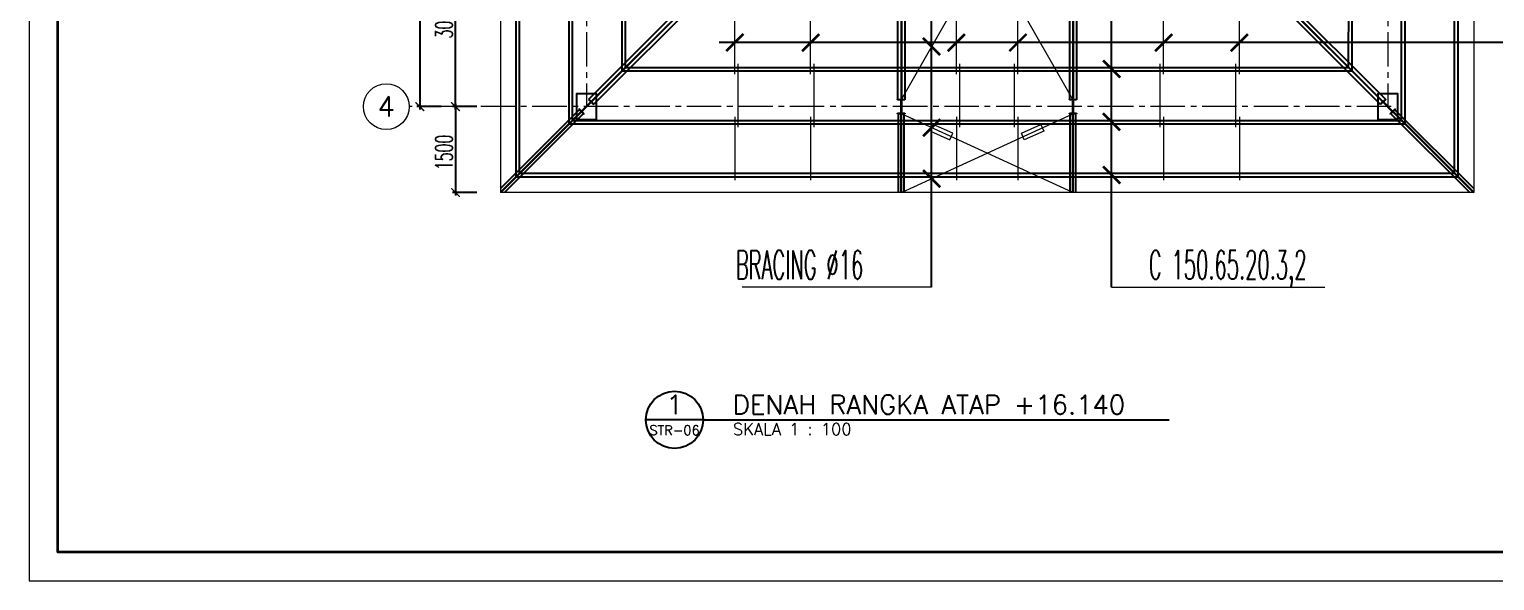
# Model space of a CAD drawing. Header units: inches. Extents: x 266054 to 836293, y -258454 to -102650.
# Drawn here: x 310760 to 336356, y -258438 to -248805 of the extents above; entities that cross this region are included whole.
import ezdxf
from ezdxf.enums import TextEntityAlignment as Align

# ---------------------------------------------------------------- set-up
doc = ezdxf.new("R2010")
doc.units = ezdxf.units.IN
doc.header["$LTSCALE"] = 800
doc.header["$MEASUREMENT"] = 0
doc.linetypes.add('CENTER2', pattern=[1.125, 0.75, -0.125, 0.125, -0.125])
for name, color, linetype, lineweight in [('arsir', 8, 'Continuous', 0), ('AS', 8, 'CENTER2', 5), ('atap', 7, 'Continuous', 20), ('GRS KOP', 1, 'Continuous', 35), ('hacht', 8, 'Continuous', 5), ('kop', 7, 'Continuous', 20), ('NOT', 7, 'Continuous', 15)]:
    doc.layers.add(name, color=color, linetype=linetype, lineweight=lineweight)
for name, color, linetype in [('KOL', 5, 'Continuous'), ('LOGO', 7, 'Continuous'), ('PLAT', 1, 'Continuous'), ('TEXT', 4, 'Continuous'), ('WF', 3, 'Continuous')]:
    doc.layers.add(name, color=color, linetype=linetype)
doc.styles.add('BARU', font='arial.ttf')
doc.styles.add('DICK STYLE 100', font='romans.shx', dxfattribs={"width": 0.6, "height": 300})
doc.styles.add('ROMANS', font='romans.shx', dxfattribs={"width": 0.8, "height": 0.25})
doc.styles.add('S', font='SIMPLEX', dxfattribs={"width": 1.1})
doc.styles.get("Standard").update_dxf_attribs({"font": 'romans.shx'})
doc.dimstyles.new('100 A', dxfattribs={"dimtxt": 250, "dimasz": 150, "dimexe": 50, "dimexo": 50, "dimgap": 50, "dimtad": 1, "dimdec": 0, "dimrnd": 1, "dimtxsty": 'DICK STYLE 100', "dimblk": 'ARCHTICK', "dimcen": 100, "dimdle": 50, "dimclrd": 18, "dimclre": 18, "dimclrt": 7, "dimadec": 0, "dimazin": 2, "dimtfac": 1, "dimtdec": 0, "dimtix": 1, "dimtmove": 0, "dimatfit": 3, "dimfxl": 0, "dimarcsym": 0})

# ---------------------------------------------------------------- blocks, each defined once
blk = doc.blocks.new('_ArchTick')
at = {"layer": 'LOGO', "color": 0, "const_width": 0.15}
blk.add_lwpolyline([(-0.5, -0.5), (0.5, 0.5)], dxfattribs=at)
blk = doc.blocks.new('*D183')
at = {"layer": 'Defpoints', "color": 0, "ltscale": 5}
for p in [(318204, -247156), (318629, -247156), (318629, -250156)]:
    blk.add_point(p, dxfattribs=at)
at = {"layer": 'hacht', "color": 18, "lineweight": -2, "ltscale": 5}
for p, q in [((318579, -247156), (318154, -247156)), ((318204, -250206), (318204, -247106)), ((318579, -250156), (318154, -250156))]:
    blk.add_line(p, q, dxfattribs=at)
at = {"layer": 'hacht', "color": 18, "lineweight": -2, "ltscale": 5, "xscale": 150, "yscale": 150, "zscale": 150}
for p, rotation in [((318204, -247156), 90), ((318204, -250156), 270)]:
    blk.add_blockref('_ArchTick', p, dxfattribs=dict(at, rotation=rotation))
at = {"layer": 'hacht', "color": 7, "ltscale": 5, "insert": (318004, -248656), "char_height": 300, "attachment_point": 5, "rotation": 90, "style": 'DICK STYLE 100'}
blk.add_mtext('3000', dxfattribs=at)
blk = doc.blocks.new('NAV')
blk.add_circle((0, -0.4), 0.4)
at = {"style": 'S', "width": 0.75, "flags": 4}
blk.add_attdef('AV', text='', height=0.3, dxfattribs=at).set_placement((0, -0.4), align=Align.MIDDLE)
blk = doc.blocks.new('*D186')
at = {"layer": 'Defpoints', "color": 0, "ltscale": 5}
for p in [(318006, -239156), (317581, -250156), (318006, -250156)]:
    blk.add_point(p, dxfattribs=at)
at = {"layer": 'hacht', "color": 18, "lineweight": -2, "ltscale": 5}
for p, q in [((317956, -239156), (317531, -239156)), ((317581, -239106), (317581, -250206)), ((317956, -250156), (317531, -250156))]:
    blk.add_line(p, q, dxfattribs=at)
at = {"layer": 'hacht', "color": 18, "lineweight": -2, "ltscale": 5, "xscale": 150, "yscale": 150, "zscale": 150}
for p, rotation in [((317581, -239156), 90), ((317581, -250156), 270)]:
    blk.add_blockref('_ArchTick', p, dxfattribs=dict(at, rotation=rotation))
at = {"layer": 'hacht', "color": 7, "ltscale": 5, "insert": (317381, -244656), "char_height": 300, "attachment_point": 5, "rotation": 90, "style": 'DICK STYLE 100'}
blk.add_mtext('11000', dxfattribs=at)
blk = doc.blocks.new('*D191')
at = {"layer": 'Defpoints', "color": 0, "ltscale": 5}
for p in [(318629, -250156), (318204, -251656), (318629, -251656)]:
    blk.add_point(p, dxfattribs=at)
at = {"layer": 'hacht', "color": 18, "lineweight": -2, "ltscale": 5}
for p, q in [((318579, -250156), (318154, -250156)), ((318204, -250106), (318204, -251706)), ((318579, -251656), (318154, -251656))]:
    blk.add_line(p, q, dxfattribs=at)
at = {"layer": 'hacht', "color": 18, "lineweight": -2, "ltscale": 5, "xscale": 150, "yscale": 150, "zscale": 150}
for p, rotation in [((318204, -250156), 90), ((318204, -251656), 270)]:
    blk.add_blockref('_ArchTick', p, dxfattribs=dict(at, rotation=rotation))
at = {"layer": 'hacht', "color": 7, "ltscale": 5, "insert": (318004, -250956), "char_height": 300, "attachment_point": 5, "rotation": 90, "style": 'DICK STYLE 100'}
blk.add_mtext('1500', dxfattribs=at)
blk = doc.blocks.new('kop')
at = {"layer": 'GRS KOP'}
blk.add_lwpolyline([(1, 54), (83, 54), (83, 1), (1, 1)], close=True, dxfattribs=at)
at = {"layer": 'kop', "color": 7}
for p, q in [((0, 55), (0, 0)), ((0, 0), (84, 0))]:
    blk.add_line(p, q, dxfattribs=at)
at = {"layer": 'kop', "style": 'BARU', "flags": 4}
for p, height in [((73.8, 5.4), 0.35), ((80.303, 5.382), 0.25), ((73.8, 4.9), 0.35), ((80.303, 4.882), 0.25), ((73.8, 4.4), 0.35), ((80.303, 4.382), 0.25)]:
    blk.add_attdef('-', p, '', height=height, dxfattribs=at)
at = {"layer": 'kop', "flags": 4}
for tag, p in [('AR-00', (78.057, 2.648)), ('00', (81.238, 2.647))]:
    blk.add_attdef(tag, text='', height=0.35, dxfattribs=at).set_placement(p, align=Align.MIDDLE)
blk = doc.blocks.new('Ndtpd')
at = {"lineweight": -3}
blk.add_line((0.747, 0), (-0.747, 0), dxfattribs=at)
blk.add_circle((0, 0), 0.747, dxfattribs=at)
at = {"color": 10, "lineweight": -3, "style": 'S', "width": 1.1, "flags": 4}
blk.add_attdef('NO', text='', height=0.5, dxfattribs=at).set_placement((0, 0.148), align=Align.CENTER)
blk.add_attdef('NDTPD', (1.516, 0.148), '', height=0.5, dxfattribs=at)
at = {"color": 5, "lineweight": -3, "style": 'S', "width": 1.1, "flags": 4}
blk.add_attdef('NOLBR', text='', height=0.3, dxfattribs=at).set_placement((0, -0.398), align=Align.CENTER)
blk.add_attdef('SKALA', (1.523, -0.398), '', height=0.3, dxfattribs=at)

msp = doc.modelspace()

# ---------------------------------------------------------------- linework, layer by layer
at = {"color": 8}
for p, q in [((326520.3, -253311.1), (326520.3, -237795.4)), ((329664, -253311.1), (329664, -237795.4)), ((339636.5, -249037.8), (322808.1, -249037.8))]:
    msp.add_line(p, q, dxfattribs=at)
at = {"color": 0, "linetype": 'ByBlock', "const_width": 45}
for points in [[(322932.6, -249187.4), (323232.6, -248887.4)], [(324257.3, -249187.5), (324557.3, -248887.5)], [(326370.3, -248955.6), (326670.3, -249255.6)], [(326803.1, -249187.6), (327103.1, -248887.6)], [(327876.4, -249188), (328176.4, -248888)], [(330422.2, -249187.9), (330722.2, -248887.9)], [(331746.9, -249187.8), (332046.9, -248887.8)], [(329514, -249346.8), (329814, -249646.8)], [(329514, -250271.8), (329814, -250571.8)], [(326370.3, -250672.9), (326670.3, -250372.9)], [(326370.3, -251263.4), (326670.3, -251563.4)], [(329514, -251199.2), (329814, -251499.2)]]:
    msp.add_lwpolyline(points, dxfattribs=at)
at = {"layer": 'arsir'}
for p, q in [((323082.6, -249590.3), (323082.6, -248485.4)), ((324407.3, -249590.3), (324407.4, -248485.4)), ((326953.1, -249590.3), (326953.1, -248485.4)), ((328026.4, -249590.3), (328026.4, -248485.4)), ((330572.2, -249590.3), (330572.2, -248485.4)), ((331896.9, -249590.3), (331896.9, -248485.4)), ((323142.7, -250515.3), (323142.6, -249410.3)), ((324467.4, -250515.3), (324467.3, -249410.3)), ((327013.2, -250515.3), (327013.1, -249410.3)), ((327966.3, -250515.3), (327966.4, -249410.3)), ((330512.1, -250515.3), (330512.2, -249410.3)), ((331836.8, -250515.3), (331836.9, -249410.3)), ((323082.6, -250335.3), (323082.6, -251440.2)), ((324407.3, -250335.3), (324407.4, -251440.2)), ((326953.1, -250335.3), (326953.1, -251440.2)), ((328026.4, -250335.3), (328026.4, -251440.2)), ((330572.2, -250335.3), (330572.2, -251440.2)), ((331896.9, -250335.3), (331896.9, -251440.2))]:
    msp.add_line(p, q, dxfattribs=at)
at = {"layer": 'AS'}
for p, q in [((320489.8, -236252.1), (320489.8, -250155.6)), ((334489.8, -236252.1), (334489.8, -250155.6)), ((334545.8, -250155.6), (317395, -250155.6))]:
    msp.add_line(p, q, dxfattribs=at)
at = {"layer": 'atap', "linetype": 'Continuous'}
for p, q in [((328986.8, -250030.6), (325992.8, -244780.6)), ((325992.8, -250030.6), (328986.8, -244780.6)), ((328986.8, -251655.6), (325992.8, -250280.6)), ((325992.8, -251655.6), (328986.8, -250280.6))]:
    msp.add_line(p, q, dxfattribs=at)
for points in [[(326498, -250581.4), (326840.2, -250734.7), (326891.3, -250620.6), (326549.1, -250467.3)], [(328481.5, -250581.4), (328139.3, -250734.7), (328088.2, -250620.6), (328430.5, -250467.3)]]:
    msp.add_lwpolyline(points, close=True, dxfattribs=at)
at = {"layer": 'hacht', "ltscale": 5}
for p, q in [((318989.8, -237655.6), (318989.8, -251655.6)), ((325989.8, -251655.6), (325989.8, -237655.6)), ((328989.8, -251655.6), (328989.8, -237655.6)), ((335989.8, -237655.6), (335989.8, -251655.6)), ((318989.8, -251655.6), (325989.8, -244655.6)), ((335989.8, -251655.6), (328989.8, -244655.6)), ((320491.9, -250157.8), (320487.6, -250153.5)), ((325986.8, -250155.6), (325992.8, -250155.6)), ((328986.8, -250155.6), (328992.8, -250155.6)), ((334487.6, -250157.8), (334491.9, -250153.5)), ((335989.8, -251655.6), (318989.8, -251655.6)), ((326520.3, -253311.1), (323209.6, -253311.1)), ((329664, -253311.1), (333389.3, -253311.1))]:
    msp.add_line(p, q, dxfattribs=at)
at = {"layer": 'KOL', "ltscale": 5}
for points in [[(320314.8, -250380.6), (320664.8, -250380.6), (320664.8, -249930.6), (320314.8, -249930.6)], [(334314.8, -250380.6), (334664.8, -250380.6), (334664.8, -249930.6), (334314.8, -249930.6)]]:
    msp.add_lwpolyline(points, close=True, dxfattribs=at)
at = {"layer": 'NOT', "lineweight": -3}
msp.add_line((322530.4, -255626.7), (330667, -255626.7), dxfattribs=at)
at = {"layer": 'PLAT'}
for p, q in [((319264.5, -251381.1), (319263.8, -237929.6)), ((319324.5, -251321.1), (319323.8, -237989.6)), ((335655.2, -251321.1), (335655.8, -237989.6)), ((335715.2, -251381.1), (335715.8, -237929.6)), ((320189.6, -250456), (320189, -238854.7)), ((320249.6, -250396), (320249, -238914.7)), ((334730.1, -250396), (334730.7, -238914.7)), ((334790.1, -250456), (334790.7, -238854.7)), ((321114.6, -249530.9), (321114.2, -239779.9)), ((333865, -249530.9), (333865.5, -239779.9)), ((321174.6, -249470.9), (321174.2, -239839.9)), ((333805, -249470.9), (333805.5, -239839.9)), ((321115.1, -249530.3), (333864.4, -249530.3)), ((321175.1, -249470.3), (333804.4, -249470.3)), ((320190.2, -250455.2), (334789.3, -250455.2)), ((320250.2, -250395.2), (334729.3, -250395.2)), ((319325.2, -251320.1), (335654.3, -251320.1)), ((319265.2, -251380.1), (335714.3, -251380.1))]:
    msp.add_line(p, q, dxfattribs=at)
at = {"layer": 'WF', "ltscale": 10}
for p, q in [((325804.1, -244752.9), (320534, -250023.1)), ((325846.2, -244794.9), (320576, -250065.1)), ((325850.5, -244799.2), (320580.3, -250069.4)), ((325892.5, -244841.2), (320622.3, -250111.4)), ((325927.3, -244780.6), (325927.3, -250030.6)), ((325986.8, -244780.6), (325986.8, -250030.6)), ((325992.8, -244780.6), (325992.8, -250030.6)), ((326052.3, -244780.6), (326052.3, -250030.6)), ((328927.3, -244780.6), (328927.3, -250030.6)), ((328986.8, -244780.6), (328986.8, -250030.6)), ((328992.8, -244780.6), (328992.8, -250030.6)), ((329052.3, -244780.6), (329052.3, -250030.6)), ((329087, -244841.2), (334357.2, -250111.4)), ((329129.1, -244799.2), (334399.2, -250069.4)), ((329133.3, -244794.9), (334403.5, -250065.1)), ((329175.4, -244752.9), (334445.6, -250023.1)), ((320534, -250023.1), (320527.6, -250029.4)), ((320527.6, -250029.4), (320561.9, -250063.7)), ((320622.3, -250111.4), (320534, -250023.1)), ((325927.3, -250039.6), (325927.3, -250030.6)), ((325927.3, -250030.6), (326052.3, -250030.6)), ((325975.8, -250039.6), (325927.3, -250039.6)), ((325986.8, -250260.6), (325986.8, -250050.6)), ((325992.8, -250050.6), (325992.8, -250260.6)), ((326052.3, -250039.6), (326003.8, -250039.6)), ((326052.3, -250030.6), (326052.3, -250039.6)), ((328927.3, -250039.6), (328927.3, -250030.6)), ((328927.3, -250030.6), (329052.3, -250030.6)), ((328975.8, -250039.6), (328927.3, -250039.6)), ((328986.8, -250260.6), (328986.8, -250050.6)), ((328992.8, -250050.6), (328992.8, -250260.6)), ((329052.3, -250039.6), (329003.8, -250039.6)), ((329052.3, -250030.6), (329052.3, -250039.6)), ((334357.2, -250111.4), (334445.6, -250023.1)), ((334451.9, -250029.4), (334417.6, -250063.7)), ((334445.6, -250023.1), (334451.9, -250029.4)), ((320366, -250208.7), (318989.8, -251584.9)), ((320399.2, -250241.9), (318989.8, -251651.4)), ((320403.5, -250246.1), (318994, -251655.6)), ((320436.7, -250279.4), (319060.5, -251655.6)), ((320363.5, -250193.5), (320357.2, -250199.8)), ((320357.2, -250199.8), (320445.6, -250288.2)), ((320397.8, -250227.8), (320363.5, -250193.5)), ((320561.9, -250079.3), (320413.4, -250227.8)), ((320417.6, -250232), (320566.1, -250083.5)), ((320451.9, -250281.9), (320417.6, -250247.6)), ((320445.6, -250288.2), (320451.9, -250281.9)), ((320581.7, -250083.5), (320616, -250117.8)), ((320616, -250117.8), (320622.3, -250111.4)), ((325927.3, -250280.6), (325927.3, -250271.6)), ((325927.3, -250271.6), (325975.8, -250271.6)), ((326052.3, -250280.6), (325927.3, -250280.6)), ((325939.8, -251655.6), (325939.8, -250280.6)), ((325986.8, -251655.6), (325986.8, -250280.6)), ((325992.8, -251655.6), (325992.8, -250280.6)), ((326003.8, -250271.6), (326052.3, -250271.6)), ((326039.8, -251655.6), (326039.8, -250280.6)), ((326052.3, -250271.6), (326052.3, -250280.6)), ((328927.3, -250280.6), (328927.3, -250271.6)), ((328927.3, -250271.6), (328975.8, -250271.6)), ((329052.3, -250280.6), (328927.3, -250280.6)), ((328939.8, -251655.6), (328939.8, -250280.6)), ((328986.8, -251655.6), (328986.8, -250280.6)), ((328992.8, -251655.6), (328992.8, -250280.6)), ((329003.8, -250271.6), (329052.3, -250271.6)), ((329039.8, -251655.6), (329039.8, -250280.6)), ((329052.3, -250271.6), (329052.3, -250280.6)), ((334363.5, -250117.8), (334357.2, -250111.4)), ((334397.8, -250083.5), (334363.5, -250117.8)), ((334561.9, -250232), (334413.4, -250083.5)), ((334417.6, -250079.3), (334566.1, -250227.8)), ((334527.6, -250281.9), (334561.9, -250247.6)), ((334534, -250288.2), (334527.6, -250281.9)), ((334622.3, -250199.8), (334534, -250288.2)), ((334542.8, -250279.4), (335919, -251655.6)), ((334576, -250246.1), (335985.5, -251655.6)), ((334580.3, -250241.9), (335989.8, -251651.4)), ((334581.7, -250227.8), (334616, -250193.5)), ((334613.5, -250208.7), (335989.8, -251584.9)), ((334616, -250193.5), (334622.3, -250199.8))]:
    msp.add_line(p, q, dxfattribs=at)
for centre, start, end in [((320554.1, -250071.5), 315, 45), ((325975.8, -250050.6), 0, 90), ((326003.8, -250050.6), 90, 180), ((328975.8, -250050.6), 0, 90), ((329003.8, -250050.6), 90, 180), ((334425.4, -250071.5), 135, 225), ((320405.6, -250220), 225, 315), ((320425.4, -250239.8), 135, 225), ((320573.9, -250091.3), 45, 135), ((325975.8, -250260.6), 270, 0), ((326003.8, -250260.6), 180, 270), ((328975.8, -250260.6), 270, 0), ((329003.8, -250260.6), 180, 270), ((334405.6, -250091.3), 45, 135), ((334554.1, -250239.8), 315, 45), ((334573.9, -250220), 225, 315)]:
    msp.add_arc(centre, 11, start, end, dxfattribs=at)

# ---------------------------------------------------------------- block references
at = {"layer": 'kop', "xscale": 500, "yscale": 500, "zscale": 500}
msp.add_blockref('kop', (310759.6, -258437.6), dxfattribs=at)
at = {"layer": 'NOT'}
ref = msp.add_blockref('NAV', (316995, -249755.6), dxfattribs=dict(at, xscale=1000, yscale=1000, zscale=1000))
ref.add_attrib('AV', '4', dxfattribs={"layer": '0', "height": 350, "flags": 4}).set_placement((316995, -250155.6), align=Align.MIDDLE)
at = {"layer": 'NOT', "lineweight": -3}
ref = msp.add_blockref('Ndtpd', (322030.4, -255626.7), dxfattribs=dict(at, xscale=669.3440428376198, yscale=669.3440428376198, zscale=669.3440428380154))
ref.add_attrib('NO', '1', dxfattribs={"layer": '0', "lineweight": -3, "height": 333.3, "flags": 4}).set_placement((322030.1, -255528), align=Align.CENTER)
ref.add_attrib('NDTPD', 'DENAH RANGKA ATAP +16.140', (323045.2, -255528), dxfattribs={"layer": '0', "lineweight": -3, "height": 333.333, "flags": 4})
ref.add_attrib('NOLBR', 'STR-06', dxfattribs={"layer": '0', "lineweight": -3, "height": 166.67, "flags": 4}).set_placement((322030.1, -255893.4), align=Align.CENTER)
ref.add_attrib('SKALA', 'SKALA 1 : 100', (323050, -255893.4), dxfattribs={"layer": '0', "lineweight": -3, "height": 208.333, "flags": 4})

# ---------------------------------------------------------------- texts
at = {"layer": 'TEXT', "style": 'ROMANS', "width": 0.5}
for s, p in [('BRACING %%C16', (323097, -252918.6)), ('C 150.65.20.3,2', (330315.1, -252918.6))]:
    msp.add_text(s, height=500, dxfattribs=at).set_placement(p, align=Align.MIDDLE_LEFT)

# ---------------------------------------------------------------- dimensions: what is measured, and where the dimension line sits
at = {"layer": 'hacht', "ltscale": 5}
for base, p1, p2, angle, picture, middle in [((317581.3, -250155.6), (318006.3, -239155.6), (318006.3, -250155.6), 270, '*D186', (317581.3, -244655.6)), ((318204.2, -247155.6), (318629.2, -250155.6), (318629.2, -247155.6), 90, '*D183', (318204.2, -248655.6)), ((318204.2, -251655.6), (318629.2, -250155.6), (318629.2, -251655.6), 270, '*D191', (318204.2, -250955.6))]:
    dim = msp.add_linear_dim(base=base, p1=p1, p2=p2, angle=angle, dimstyle='100 A', dxfattribs=at)
    dim.commit()
    dim.dimension.update_dxf_attribs({"geometry": picture, "text_midpoint": middle, "dimtype": 160})

doc.saveas('drawing.dxf')
